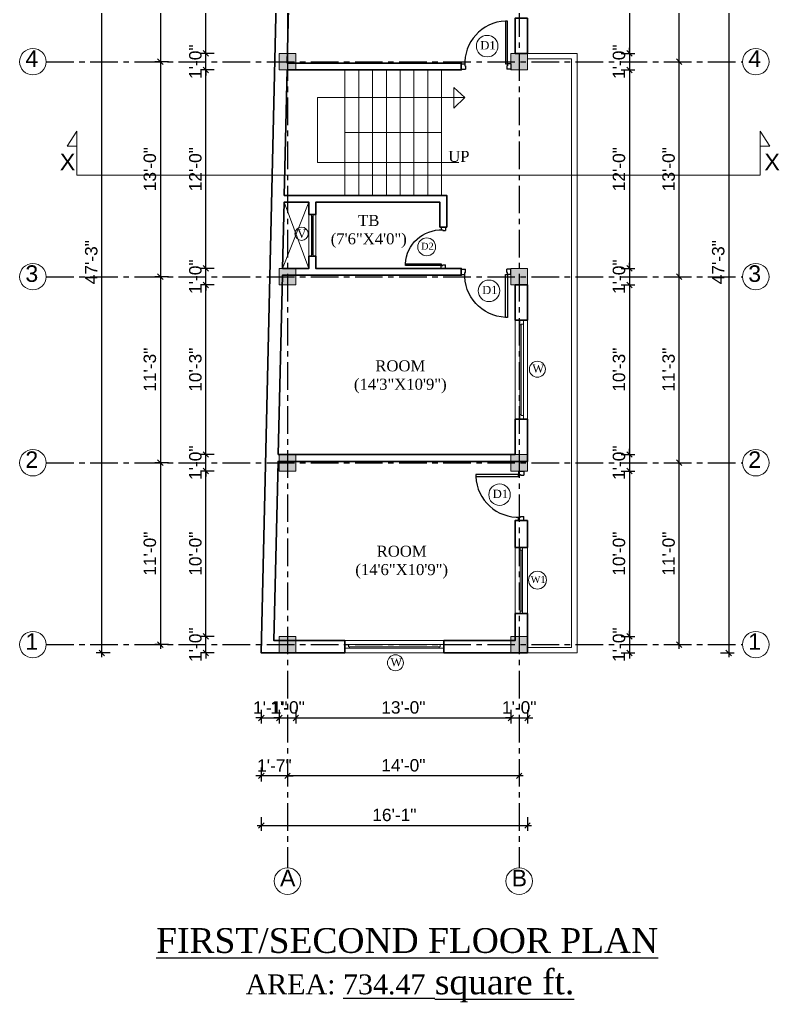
# Model space of a CAD drawing. Header units: inches. Extents: x 334224 to 340955, y 74691 to 79424.
# Drawn here: x 335696 to 336247, y 76883 to 77596 of the extents above; entities that cross this region are included whole.
import ezdxf

# ---------------------------------------------------------------- set-up
doc = ezdxf.new("R2010")
doc.units = ezdxf.units.IN
doc.header["$MEASUREMENT"] = 0
doc.linetypes.add('CENTERX2', pattern=[4, 2.5, -0.5, 0.5, -0.5])
doc.layers.get('Defpoints').update_dxf_attribs({"lineweight": 0})
for name, color, linetype in [('CENTERLINE', 252, 'CENTERX2'), ('dimension', 241, 'Continuous'), ('hatch', 45, 'Continuous'), ('text', 113, 'Continuous')]:
    doc.layers.add(name, color=color, linetype=linetype)
for name, color, linetype, lineweight in [('Column', 50, 'Continuous', 0), ('ELVTN 2', 171, 'Continuous', 20), ('hat', 8, 'Continuous', 0), ('hatch 1', 157, 'Continuous', 5), ('hatch color 2', 33, 'Continuous', 9), ('staircase', 244, 'Continuous', 18), ('Wall', 20, 'Continuous', 35)]:
    doc.layers.add(name, color=color, linetype=linetype, lineweight=lineweight)
doc.styles.add('NAVARAJ', font='times.ttf', dxfattribs={"height": 8})
doc.styles.get("Standard").update_dxf_attribs({"font": 'arial.ttf', "height": 9})
doc.dimstyles.new('NKs1-8', dxfattribs={"dimtxt": 6, "dimasz": 4, "dimexe": 4, "dimexo": 3, "dimgap": 3, "dimtad": 1, "dimdec": 0, "dimzin": 3, "dimlunit": 4, "dimtxsty": 'Standard', "dimblk": 'OBLIQUE', "dimcen": 0, "dimdle": 3, "dimclrd": 256, "dimclre": 256, "dimclrt": 256, "dimadec": 0, "dimazin": 0, "dimtfac": 1, "dimtdec": 0, "dimtix": 1, "dimtmove": 2, "dimatfit": 2, "dimfxl": 0, "dimlwd": -1, "dimlwe": -1, "dimarcsym": 0})

# ---------------------------------------------------------------- blocks, each defined once
blk = doc.blocks.new('1')
at = {"layer": 'hatch'}
h = blk.add_hatch(color=256, dxfattribs=at)
h.dxf.hatch_style = 1
h.paths.add_polyline_path([(333006.5, 59980), (332994.5, 59980), (332994.5, 59968), (333006.5, 59968)])
at = {"layer": 'Column'}
blk.add_lwpolyline([(332994.5, 59968), (333006.5, 59968), (333006.5, 59980), (332994.5, 59980), (332994.5, 59968)], dxfattribs=at)
blk = doc.blocks.new('D3RE')
at = {"color": 1}
for p, q in [((6.5, 36), (2.5, 36)), ((6.5, 0), (2.5, 0))]:
    blk.add_line(p, q, dxfattribs=at)
at = {"color": 3}
for p, q in [((2.5, 36), (2.5, 33)), ((6.5, 36), (6.5, 33.5)), ((5, 33), (2.5, 33)), ((5, 33.5), (5, 33)), ((6.5, 33.5), (5, 33.5)), ((5, 3), (2.5, 3)), ((2.5, 0), (2.5, 3)), ((5, 2.5), (5, 3)), ((6.5, 2.5), (5, 2.5)), ((6.5, 0), (6.5, 2.5))]:
    blk.add_line(p, q, dxfattribs=at)
blk.add_lwpolyline([(6.5, 2.5), (37.5, 2.5), (37.5, 4), (6.5, 4)], close=True, dxfattribs=at)
blk.add_arc((6.5, 2.5), 31.04, 2.77022, 92.77022, dxfattribs=at)
blk = doc.blocks.new('JJ')
at = {"color": 1}
for p, q in [((241019.97, 67521.37), (241021.25, 67521.37)), ((241019.97, 67485.37), (241021.25, 67485.37))]:
    blk.add_line(p, q, dxfattribs=at)
at = {"color": 3}
for p, q in [((241019.97, 67521.37), (241019.97, 67519.65)), ((241019.97, 67519.65), (241019.97, 67487.08)), ((241020.4, 67519.65), (241019.97, 67519.65)), ((241020.4, 67486.8), (241020.4, 67519.94)), ((241020.4, 67519.94), (241020.4, 67519.65)), ((241021.25, 67519.94), (241020.4, 67519.94)), ((241021.25, 67521.37), (241021.25, 67519.94)), ((241021.25, 67519.94), (241021.25, 67486.8)), ((241020.4, 67487.08), (241019.97, 67487.08)), ((241019.97, 67485.37), (241019.97, 67487.08)), ((241020.4, 67486.8), (241020.4, 67487.08)), ((241021.25, 67486.8), (241020.4, 67486.8)), ((241021.25, 67485.37), (241021.25, 67486.8))]:
    blk.add_line(p, q, dxfattribs=at)
blk = doc.blocks.new('_OBLIQUE')
at = {"color": 0, "linetype": 'ByBlock'}
blk.add_line((-0.5, -0.5), (0.5, 0.5), dxfattribs=at)
blk = doc.blocks.new('*D76')
at = {"layer": 'Defpoints', "color": 0, "transparency": 16777216}
for p in [(332380.22, 61070.77), (332393.28, 61070.77), (332393.28, 61023.58)]:
    blk.add_point(p, dxfattribs=at)
at = {"layer": 'dimension', "transparency": 16777216}
for p, q in [((332380.22, 61023.58), (332376.22, 61023.58)), ((332380.22, 61029.58), (332380.22, 61019.58)), ((332380.22, 61023.58), (332393.28, 61023.58)), ((332393.28, 61029.58), (332393.28, 61019.58)), ((332393.28, 61023.58), (332397.28, 61023.58))]:
    blk.add_line(p, q, dxfattribs=at)
at = {"layer": 'dimension', "transparency": 16777216, "xscale": 4, "yscale": 4, "zscale": 4}
blk.add_blockref('_OBLIQUE', (332380.22, 61023.58), dxfattribs=at)
at = {"layer": 'dimension', "transparency": 16777216, "xscale": 4, "yscale": 4, "zscale": 4, "rotation": 180}
blk.add_blockref('_OBLIQUE', (332393.28, 61023.58), dxfattribs=at)
at = {"layer": 'dimension', "transparency": 16777216, "insert": (332386.75, 61031.09), "char_height": 9, "attachment_point": 5}
blk.add_mtext('1\'-1"', dxfattribs=at)
blk = doc.blocks.new('*D77')
at = {"layer": 'Defpoints', "color": 0, "transparency": 16777216}
for p in [(332393.28, 61070.77), (332405.28, 61070.77), (332405.28, 61023.58)]:
    blk.add_point(p, dxfattribs=at)
at = {"layer": 'dimension', "transparency": 16777216}
for p, q in [((332393.28, 61023.58), (332389.28, 61023.58)), ((332393.28, 61029.58), (332393.28, 61019.58)), ((332393.28, 61023.58), (332405.28, 61023.58)), ((332405.28, 61029.58), (332405.28, 61019.58)), ((332405.28, 61023.58), (332409.28, 61023.58))]:
    blk.add_line(p, q, dxfattribs=at)
at = {"layer": 'dimension', "transparency": 16777216, "xscale": 4, "yscale": 4, "zscale": 4}
blk.add_blockref('_OBLIQUE', (332393.28, 61023.58), dxfattribs=at)
at = {"layer": 'dimension', "transparency": 16777216, "xscale": 4, "yscale": 4, "zscale": 4, "rotation": 180}
blk.add_blockref('_OBLIQUE', (332405.28, 61023.58), dxfattribs=at)
at = {"layer": 'dimension', "transparency": 16777216, "insert": (332399.28, 61031.17), "char_height": 9, "attachment_point": 5}
blk.add_mtext('1\'-0"', dxfattribs=at)
blk = doc.blocks.new('*D78')
at = {"layer": 'Defpoints', "color": 0, "transparency": 16777216}
for p in [(332405.28, 61070.77), (332561.28, 61070.77), (332561.28, 61023.58)]:
    blk.add_point(p, dxfattribs=at)
at = {"layer": 'dimension', "transparency": 16777216}
for p, q in [((332402.28, 61023.58), (332564.28, 61023.58)), ((332405.28, 61029.58), (332405.28, 61019.58)), ((332561.28, 61029.58), (332561.28, 61019.58))]:
    blk.add_line(p, q, dxfattribs=at)
at = {"layer": 'dimension', "transparency": 16777216, "xscale": 4, "yscale": 4, "zscale": 4, "rotation": 180}
blk.add_blockref('_OBLIQUE', (332405.28, 61023.58), dxfattribs=at)
at = {"layer": 'dimension', "transparency": 16777216, "xscale": 4, "yscale": 4, "zscale": 4}
blk.add_blockref('_OBLIQUE', (332561.28, 61023.58), dxfattribs=at)
at = {"layer": 'dimension', "transparency": 16777216, "insert": (332483.28, 61031.17), "char_height": 9, "attachment_point": 5}
blk.add_mtext('13\'-0"', dxfattribs=at)
blk = doc.blocks.new('*D79')
at = {"layer": 'Defpoints', "color": 0, "transparency": 16777216}
for p in [(332561.28, 61070.77), (332573.28, 61070.77), (332573.28, 61023.58)]:
    blk.add_point(p, dxfattribs=at)
at = {"layer": 'dimension', "transparency": 16777216}
for p, q in [((332561.28, 61023.58), (332557.28, 61023.58)), ((332561.28, 61029.58), (332561.28, 61019.58)), ((332561.28, 61023.58), (332573.28, 61023.58)), ((332573.28, 61029.58), (332573.28, 61019.58)), ((332573.28, 61023.58), (332577.28, 61023.58))]:
    blk.add_line(p, q, dxfattribs=at)
at = {"layer": 'dimension', "transparency": 16777216, "xscale": 4, "yscale": 4, "zscale": 4}
blk.add_blockref('_OBLIQUE', (332561.28, 61023.58), dxfattribs=at)
at = {"layer": 'dimension', "transparency": 16777216, "xscale": 4, "yscale": 4, "zscale": 4, "rotation": 180}
blk.add_blockref('_OBLIQUE', (332573.28, 61023.58), dxfattribs=at)
at = {"layer": 'dimension', "transparency": 16777216, "insert": (332567.28, 61031.17), "char_height": 9, "attachment_point": 5}
blk.add_mtext('1\'-0"', dxfattribs=at)
blk = doc.blocks.new('*D80')
at = {"layer": 'Defpoints', "color": 0, "transparency": 16777216}
for p in [(332399.28, 61082.77), (332567.28, 61082.77), (332399.28, 60981.58)]:
    blk.add_point(p, dxfattribs=at)
at = {"layer": 'dimension', "transparency": 16777216}
for p, q in [((332399.28, 60987.58), (332399.28, 60977.58)), ((332567.28, 60987.58), (332567.28, 60977.58)), ((332570.28, 60981.58), (332396.28, 60981.58))]:
    blk.add_line(p, q, dxfattribs=at)
at = {"layer": 'dimension', "transparency": 16777216, "xscale": 4, "yscale": 4, "zscale": 4, "rotation": 180}
blk.add_blockref('_OBLIQUE', (332399.28, 60981.58), dxfattribs=at)
at = {"layer": 'dimension', "transparency": 16777216, "xscale": 4, "yscale": 4, "zscale": 4}
blk.add_blockref('_OBLIQUE', (332567.28, 60981.58), dxfattribs=at)
at = {"layer": 'dimension', "transparency": 16777216, "insert": (332483.28, 60989.17), "char_height": 9, "attachment_point": 5}
blk.add_mtext('14\'-0"', dxfattribs=at)
blk = doc.blocks.new('*D81')
at = {"layer": 'Defpoints', "color": 0, "transparency": 16777216}
for p in [(332399.28, 61082.77), (332380.22, 61070.77), (332380.22, 60981.58)]:
    blk.add_point(p, dxfattribs=at)
at = {"layer": 'dimension', "transparency": 16777216}
for p, q in [((332380.22, 60987.58), (332380.22, 60977.58)), ((332399.28, 60987.58), (332399.28, 60977.58)), ((332380.22, 60981.58), (332376.22, 60981.58)), ((332399.28, 60981.58), (332380.22, 60981.58)), ((332399.28, 60981.58), (332403.28, 60981.58))]:
    blk.add_line(p, q, dxfattribs=at)
at = {"layer": 'dimension', "transparency": 16777216, "xscale": 4, "yscale": 4, "zscale": 4}
blk.add_blockref('_OBLIQUE', (332380.22, 60981.58), dxfattribs=at)
at = {"layer": 'dimension', "transparency": 16777216, "xscale": 4, "yscale": 4, "zscale": 4, "rotation": 180}
blk.add_blockref('_OBLIQUE', (332399.28, 60981.58), dxfattribs=at)
at = {"layer": 'dimension', "transparency": 16777216, "insert": (332389.75, 60989.09), "char_height": 9, "attachment_point": 5}
blk.add_mtext('1\'-7"', dxfattribs=at)
blk = doc.blocks.new('*D82')
at = {"layer": 'Defpoints', "color": 0, "transparency": 16777216}
for p in [(332380.22, 61070.77), (332573.28, 61070.77), (332573.28, 60945.58)]:
    blk.add_point(p, dxfattribs=at)
at = {"layer": 'dimension', "transparency": 16777216}
for p, q in [((332377.22, 60945.58), (332576.28, 60945.58)), ((332380.22, 60951.58), (332380.22, 60941.58)), ((332573.28, 60951.58), (332573.28, 60941.58))]:
    blk.add_line(p, q, dxfattribs=at)
at = {"layer": 'dimension', "transparency": 16777216, "xscale": 4, "yscale": 4, "zscale": 4, "rotation": 180}
blk.add_blockref('_OBLIQUE', (332380.22, 60945.58), dxfattribs=at)
at = {"layer": 'dimension', "transparency": 16777216, "xscale": 4, "yscale": 4, "zscale": 4}
blk.add_blockref('_OBLIQUE', (332573.28, 60945.58), dxfattribs=at)
at = {"layer": 'dimension', "transparency": 16777216, "insert": (332476.75, 60953.17), "char_height": 9, "attachment_point": 5}
blk.add_mtext('16\'-1"', dxfattribs=at)
blk = doc.blocks.new('*D83')
at = {"layer": 'Defpoints', "color": 0, "transparency": 16777216}
for p in [(332340.06, 61082.77), (332393.28, 61082.77), (332393.28, 61070.77)]:
    blk.add_point(p, dxfattribs=at)
at = {"layer": 'dimension', "transparency": 16777216}
for p, q in [((332346.06, 61082.77), (332336.06, 61082.77)), ((332340.06, 61082.77), (332340.06, 61086.77)), ((332340.06, 61070.77), (332340.06, 61082.77)), ((332346.06, 61070.77), (332336.06, 61070.77)), ((332340.06, 61070.77), (332340.06, 61066.77))]:
    blk.add_line(p, q, dxfattribs=at)
at = {"layer": 'dimension', "transparency": 16777216, "xscale": 4, "yscale": 4, "zscale": 4}
for p, rotation in [((332340.06, 61082.77), 270), ((332340.06, 61070.77), 90)]:
    blk.add_blockref('_OBLIQUE', p, dxfattribs=dict(at, rotation=rotation))
at = {"layer": 'dimension', "transparency": 16777216, "insert": (332332.46, 61076.77), "char_height": 9, "attachment_point": 5, "rotation": 90}
blk.add_mtext('1\'-0"', dxfattribs=at)
blk = doc.blocks.new('*D84')
at = {"layer": 'Defpoints', "color": 0, "transparency": 16777216}
for p in [(332340.06, 61202.77), (332405.28, 61202.77), (332393.28, 61082.77)]:
    blk.add_point(p, dxfattribs=at)
at = {"layer": 'dimension', "transparency": 16777216}
for p, q in [((332346.06, 61202.77), (332336.06, 61202.77)), ((332340.06, 61079.77), (332340.06, 61205.77)), ((332346.06, 61082.77), (332336.06, 61082.77))]:
    blk.add_line(p, q, dxfattribs=at)
at = {"layer": 'dimension', "transparency": 16777216, "xscale": 4, "yscale": 4, "zscale": 4}
for p, rotation in [((332340.06, 61202.77), 90), ((332340.06, 61082.77), 270)]:
    blk.add_blockref('_OBLIQUE', p, dxfattribs=dict(at, rotation=rotation))
at = {"layer": 'dimension', "transparency": 16777216, "insert": (332332.46, 61142.77), "char_height": 9, "attachment_point": 5, "rotation": 90}
blk.add_mtext('10\'-0"', dxfattribs=at)
blk = doc.blocks.new('*D85')
at = {"layer": 'Defpoints', "color": 0, "transparency": 16777216}
for p in [(332340.06, 61214.77), (332405.28, 61214.77), (332405.28, 61202.77)]:
    blk.add_point(p, dxfattribs=at)
at = {"layer": 'dimension', "transparency": 16777216}
for p, q in [((332340.06, 61214.77), (332340.06, 61218.77)), ((332346.06, 61214.77), (332336.06, 61214.77)), ((332340.06, 61202.77), (332340.06, 61214.77)), ((332346.06, 61202.77), (332336.06, 61202.77)), ((332340.06, 61202.77), (332340.06, 61198.77))]:
    blk.add_line(p, q, dxfattribs=at)
at = {"layer": 'dimension', "transparency": 16777216, "xscale": 4, "yscale": 4, "zscale": 4}
for p, rotation in [((332340.06, 61214.77), 270), ((332340.06, 61202.77), 90)]:
    blk.add_blockref('_OBLIQUE', p, dxfattribs=dict(at, rotation=rotation))
at = {"layer": 'dimension', "transparency": 16777216, "insert": (332332.46, 61208.77), "char_height": 9, "attachment_point": 5, "rotation": 90}
blk.add_mtext('1\'-0"', dxfattribs=at)
blk = doc.blocks.new('*D86')
at = {"layer": 'Defpoints', "color": 0, "transparency": 16777216}
for p in [(332340.06, 61337.77), (332405.28, 61337.77), (332405.28, 61214.77)]:
    blk.add_point(p, dxfattribs=at)
at = {"layer": 'dimension', "transparency": 16777216}
for p, q in [((332346.06, 61337.77), (332336.06, 61337.77)), ((332340.06, 61211.77), (332340.06, 61340.77)), ((332346.06, 61214.77), (332336.06, 61214.77))]:
    blk.add_line(p, q, dxfattribs=at)
at = {"layer": 'dimension', "transparency": 16777216, "xscale": 4, "yscale": 4, "zscale": 4}
for p, rotation in [((332340.06, 61337.77), 90), ((332340.06, 61214.77), 270)]:
    blk.add_blockref('_OBLIQUE', p, dxfattribs=dict(at, rotation=rotation))
at = {"layer": 'dimension', "transparency": 16777216, "insert": (332332.46, 61276.27), "char_height": 9, "attachment_point": 5, "rotation": 90}
blk.add_mtext('10\'-3"', dxfattribs=at)
blk = doc.blocks.new('*D87')
at = {"layer": 'Defpoints', "color": 0, "transparency": 16777216}
for p in [(332340.06, 61349.77), (332393.28, 61349.77), (332405.28, 61337.77)]:
    blk.add_point(p, dxfattribs=at)
at = {"layer": 'dimension', "transparency": 16777216}
for p, q in [((332340.06, 61349.77), (332340.06, 61353.77)), ((332346.06, 61349.77), (332336.06, 61349.77)), ((332340.06, 61337.77), (332340.06, 61349.77)), ((332346.06, 61337.77), (332336.06, 61337.77)), ((332340.06, 61337.77), (332340.06, 61333.77))]:
    blk.add_line(p, q, dxfattribs=at)
at = {"layer": 'dimension', "transparency": 16777216, "xscale": 4, "yscale": 4, "zscale": 4}
for p, rotation in [((332340.06, 61349.77), 270), ((332340.06, 61337.77), 90)]:
    blk.add_blockref('_OBLIQUE', p, dxfattribs=dict(at, rotation=rotation))
at = {"layer": 'dimension', "transparency": 16777216, "insert": (332332.46, 61343.77), "char_height": 9, "attachment_point": 5, "rotation": 90}
blk.add_mtext('1\'-0"', dxfattribs=at)
blk = doc.blocks.new('*D88')
at = {"layer": 'Defpoints', "color": 0, "transparency": 16777216}
for p in [(332340.06, 61493.77), (332405.28, 61493.77), (332393.28, 61349.77)]:
    blk.add_point(p, dxfattribs=at)
at = {"layer": 'dimension', "transparency": 16777216}
for p, q in [((332346.06, 61493.77), (332336.06, 61493.77)), ((332340.06, 61346.77), (332340.06, 61496.77)), ((332346.06, 61349.77), (332336.06, 61349.77))]:
    blk.add_line(p, q, dxfattribs=at)
at = {"layer": 'dimension', "transparency": 16777216, "xscale": 4, "yscale": 4, "zscale": 4}
for p, rotation in [((332340.06, 61493.77), 90), ((332340.06, 61349.77), 270)]:
    blk.add_blockref('_OBLIQUE', p, dxfattribs=dict(at, rotation=rotation))
at = {"layer": 'dimension', "transparency": 16777216, "insert": (332332.46, 61421.77), "char_height": 9, "attachment_point": 5, "rotation": 90}
blk.add_mtext('12\'-0"', dxfattribs=at)
blk = doc.blocks.new('*D89')
at = {"layer": 'Defpoints', "color": 0, "transparency": 16777216}
for p in [(332340.06, 61505.77), (332393.28, 61505.77), (332405.28, 61493.77)]:
    blk.add_point(p, dxfattribs=at)
at = {"layer": 'dimension', "transparency": 16777216}
for p, q in [((332340.06, 61505.77), (332340.06, 61509.77)), ((332346.06, 61505.77), (332336.06, 61505.77)), ((332340.06, 61493.77), (332340.06, 61505.77)), ((332346.06, 61493.77), (332336.06, 61493.77)), ((332340.06, 61493.77), (332340.06, 61489.77))]:
    blk.add_line(p, q, dxfattribs=at)
at = {"layer": 'dimension', "transparency": 16777216, "xscale": 4, "yscale": 4, "zscale": 4}
for p, rotation in [((332340.06, 61505.77), 270), ((332340.06, 61493.77), 90)]:
    blk.add_blockref('_OBLIQUE', p, dxfattribs=dict(at, rotation=rotation))
at = {"layer": 'dimension', "transparency": 16777216, "insert": (332332.46, 61499.77), "char_height": 9, "attachment_point": 5, "rotation": 90}
blk.add_mtext('1\'-0"', dxfattribs=at)
blk = doc.blocks.new('*D90')
at = {"layer": 'Defpoints', "color": 0, "transparency": 16777216}
for p in [(332340.06, 61625.77), (332405.28, 61625.77), (332393.28, 61505.77)]:
    blk.add_point(p, dxfattribs=at)
at = {"layer": 'dimension', "transparency": 16777216}
for p, q in [((332346.06, 61625.77), (332336.06, 61625.77)), ((332340.06, 61502.77), (332340.06, 61628.77)), ((332346.06, 61505.77), (332336.06, 61505.77))]:
    blk.add_line(p, q, dxfattribs=at)
at = {"layer": 'dimension', "transparency": 16777216, "xscale": 4, "yscale": 4, "zscale": 4}
for p, rotation in [((332340.06, 61625.77), 90), ((332340.06, 61505.77), 270)]:
    blk.add_blockref('_OBLIQUE', p, dxfattribs=dict(at, rotation=rotation))
at = {"layer": 'dimension', "transparency": 16777216, "insert": (332332.46, 61565.77), "char_height": 9, "attachment_point": 5, "rotation": 90}
blk.add_mtext('10\'-0"', dxfattribs=at)
blk = doc.blocks.new('*D92')
at = {"layer": 'Defpoints', "color": 0, "transparency": 16777216}
for p in [(332405.28, 61631.77), (332307.06, 61499.77), (332405.28, 61499.77)]:
    blk.add_point(p, dxfattribs=at)
at = {"layer": 'dimension', "transparency": 16777216}
for p, q in [((332313.06, 61631.77), (332303.06, 61631.77)), ((332307.06, 61634.77), (332307.06, 61496.77)), ((332313.06, 61499.77), (332303.06, 61499.77))]:
    blk.add_line(p, q, dxfattribs=at)
at = {"layer": 'dimension', "transparency": 16777216, "xscale": 4, "yscale": 4, "zscale": 4}
for p, rotation in [((332307.06, 61631.77), 90), ((332307.06, 61499.77), 270)]:
    blk.add_blockref('_OBLIQUE', p, dxfattribs=dict(at, rotation=rotation))
at = {"layer": 'dimension', "transparency": 16777216, "insert": (332299.46, 61565.77), "char_height": 9, "attachment_point": 5, "rotation": 90}
blk.add_mtext('11\'-0"', dxfattribs=at)
blk = doc.blocks.new('*D93')
at = {"layer": 'Defpoints', "color": 0, "transparency": 16777216}
for p in [(332405.28, 61499.77), (332307.06, 61343.77), (332405.28, 61343.77)]:
    blk.add_point(p, dxfattribs=at)
at = {"layer": 'dimension', "transparency": 16777216}
for p, q in [((332307.06, 61502.77), (332307.06, 61340.77)), ((332313.06, 61499.77), (332303.06, 61499.77)), ((332313.06, 61343.77), (332303.06, 61343.77))]:
    blk.add_line(p, q, dxfattribs=at)
at = {"layer": 'dimension', "transparency": 16777216, "xscale": 4, "yscale": 4, "zscale": 4}
for p, rotation in [((332307.06, 61499.77), 90), ((332307.06, 61343.77), 270)]:
    blk.add_blockref('_OBLIQUE', p, dxfattribs=dict(at, rotation=rotation))
at = {"layer": 'dimension', "transparency": 16777216, "insert": (332299.46, 61421.77), "char_height": 9, "attachment_point": 5, "rotation": 90}
blk.add_mtext('13\'-0"', dxfattribs=at)
blk = doc.blocks.new('*D94')
at = {"layer": 'Defpoints', "color": 0, "transparency": 16777216}
for p in [(332405.28, 61343.77), (332307.06, 61208.77), (332405.28, 61208.77)]:
    blk.add_point(p, dxfattribs=at)
at = {"layer": 'dimension', "transparency": 16777216}
for p, q in [((332307.06, 61346.77), (332307.06, 61205.77)), ((332313.06, 61343.77), (332303.06, 61343.77)), ((332313.06, 61208.77), (332303.06, 61208.77))]:
    blk.add_line(p, q, dxfattribs=at)
at = {"layer": 'dimension', "transparency": 16777216, "xscale": 4, "yscale": 4, "zscale": 4}
for p, rotation in [((332307.06, 61343.77), 90), ((332307.06, 61208.77), 270)]:
    blk.add_blockref('_OBLIQUE', p, dxfattribs=dict(at, rotation=rotation))
at = {"layer": 'dimension', "transparency": 16777216, "insert": (332299.46, 61276.27), "char_height": 9, "attachment_point": 5, "rotation": 90}
blk.add_mtext('11\'-3"', dxfattribs=at)
blk = doc.blocks.new('*D95')
at = {"layer": 'Defpoints', "color": 0, "transparency": 16777216}
for p in [(332405.28, 61208.77), (332307.06, 61076.77), (332405.28, 61076.77)]:
    blk.add_point(p, dxfattribs=at)
at = {"layer": 'dimension', "transparency": 16777216}
for p, q in [((332313.06, 61208.77), (332303.06, 61208.77)), ((332307.06, 61211.77), (332307.06, 61073.77)), ((332313.06, 61076.77), (332303.06, 61076.77))]:
    blk.add_line(p, q, dxfattribs=at)
at = {"layer": 'dimension', "transparency": 16777216, "xscale": 4, "yscale": 4, "zscale": 4}
for p, rotation in [((332307.06, 61208.77), 90), ((332307.06, 61076.77), 270)]:
    blk.add_blockref('_OBLIQUE', p, dxfattribs=dict(at, rotation=rotation))
at = {"layer": 'dimension', "transparency": 16777216, "insert": (332299.46, 61142.77), "char_height": 9, "attachment_point": 5, "rotation": 90}
blk.add_mtext('11\'-0"', dxfattribs=at)
blk = doc.blocks.new('*D96')
at = {"layer": 'Defpoints', "color": 0, "transparency": 16777216}
for p in [(332264.56, 61637.77), (332393.28, 61637.77), (332380.22, 61070.77)]:
    blk.add_point(p, dxfattribs=at)
at = {"layer": 'dimension', "transparency": 16777216}
for p, q in [((332270.56, 61637.77), (332260.56, 61637.77)), ((332264.56, 61067.77), (332264.56, 61640.77)), ((332270.56, 61070.77), (332260.56, 61070.77))]:
    blk.add_line(p, q, dxfattribs=at)
at = {"layer": 'dimension', "transparency": 16777216, "xscale": 4, "yscale": 4, "zscale": 4}
for p, rotation in [((332264.56, 61637.77), 90), ((332264.56, 61070.77), 270)]:
    blk.add_blockref('_OBLIQUE', p, dxfattribs=dict(at, rotation=rotation))
at = {"layer": 'dimension', "transparency": 16777216, "insert": (332256.96, 61354.27), "char_height": 9, "attachment_point": 5, "rotation": 90}
blk.add_mtext('47\'-3"', dxfattribs=at)
blk = doc.blocks.new('*D103')
at = {"layer": 'Defpoints', "color": 0, "transparency": 16777216}
for p in [(332561.28, 61625.77), (332561.28, 61505.77), (332647.28, 61505.77)]:
    blk.add_point(p, dxfattribs=at)
at = {"layer": 'dimension', "transparency": 16777216}
for p, q in [((332641.28, 61625.77), (332651.28, 61625.77)), ((332647.28, 61628.77), (332647.28, 61502.77)), ((332641.28, 61505.77), (332651.28, 61505.77))]:
    blk.add_line(p, q, dxfattribs=at)
at = {"layer": 'dimension', "transparency": 16777216, "xscale": 4, "yscale": 4, "zscale": 4}
for p, rotation in [((332647.28, 61625.77), 90), ((332647.28, 61505.77), 270)]:
    blk.add_blockref('_OBLIQUE', p, dxfattribs=dict(at, rotation=rotation))
at = {"layer": 'dimension', "transparency": 16777216, "insert": (332639.68, 61565.77), "char_height": 9, "attachment_point": 5, "rotation": 90}
blk.add_mtext('10\'-0"', dxfattribs=at)
blk = doc.blocks.new('*D104')
at = {"layer": 'Defpoints', "color": 0, "transparency": 16777216}
for p in [(332561.28, 61505.77), (332573.28, 61493.77), (332647.28, 61493.77)]:
    blk.add_point(p, dxfattribs=at)
at = {"layer": 'dimension', "transparency": 16777216}
for p, q in [((332647.28, 61505.77), (332647.28, 61509.77)), ((332641.28, 61505.77), (332651.28, 61505.77)), ((332647.28, 61505.77), (332647.28, 61493.77)), ((332641.28, 61493.77), (332651.28, 61493.77)), ((332647.28, 61493.77), (332647.28, 61489.77))]:
    blk.add_line(p, q, dxfattribs=at)
at = {"layer": 'dimension', "transparency": 16777216, "xscale": 4, "yscale": 4, "zscale": 4}
for p, rotation in [((332647.28, 61505.77), 270), ((332647.28, 61493.77), 90)]:
    blk.add_blockref('_OBLIQUE', p, dxfattribs=dict(at, rotation=rotation))
at = {"layer": 'dimension', "transparency": 16777216, "insert": (332639.68, 61499.77), "char_height": 9, "attachment_point": 5, "rotation": 90}
blk.add_mtext('1\'-0"', dxfattribs=at)
blk = doc.blocks.new('*D105')
at = {"layer": 'Defpoints', "color": 0, "transparency": 16777216}
for p in [(332573.28, 61493.77), (332573.28, 61349.77), (332647.28, 61349.77)]:
    blk.add_point(p, dxfattribs=at)
at = {"layer": 'dimension', "transparency": 16777216}
for p, q in [((332641.28, 61493.77), (332651.28, 61493.77)), ((332647.28, 61496.77), (332647.28, 61346.77)), ((332641.28, 61349.77), (332651.28, 61349.77))]:
    blk.add_line(p, q, dxfattribs=at)
at = {"layer": 'dimension', "transparency": 16777216, "xscale": 4, "yscale": 4, "zscale": 4}
for p, rotation in [((332647.28, 61493.77), 90), ((332647.28, 61349.77), 270)]:
    blk.add_blockref('_OBLIQUE', p, dxfattribs=dict(at, rotation=rotation))
at = {"layer": 'dimension', "transparency": 16777216, "insert": (332639.68, 61421.77), "char_height": 9, "attachment_point": 5, "rotation": 90}
blk.add_mtext('12\'-0"', dxfattribs=at)
blk = doc.blocks.new('*D106')
at = {"layer": 'Defpoints', "color": 0, "transparency": 16777216}
for p in [(332573.28, 61349.77), (332573.28, 61337.77), (332647.28, 61337.77)]:
    blk.add_point(p, dxfattribs=at)
at = {"layer": 'dimension', "transparency": 16777216}
for p, q in [((332647.28, 61349.77), (332647.28, 61353.77)), ((332641.28, 61349.77), (332651.28, 61349.77)), ((332647.28, 61349.77), (332647.28, 61337.77)), ((332641.28, 61337.77), (332651.28, 61337.77)), ((332647.28, 61337.77), (332647.28, 61333.77))]:
    blk.add_line(p, q, dxfattribs=at)
at = {"layer": 'dimension', "transparency": 16777216, "xscale": 4, "yscale": 4, "zscale": 4}
for p, rotation in [((332647.28, 61349.77), 270), ((332647.28, 61337.77), 90)]:
    blk.add_blockref('_OBLIQUE', p, dxfattribs=dict(at, rotation=rotation))
at = {"layer": 'dimension', "transparency": 16777216, "insert": (332639.68, 61343.77), "char_height": 9, "attachment_point": 5, "rotation": 90}
blk.add_mtext('1\'-0"', dxfattribs=at)
blk = doc.blocks.new('*D107')
at = {"layer": 'Defpoints', "color": 0, "transparency": 16777216}
for p in [(332573.28, 61337.77), (332561.28, 61214.77), (332647.28, 61214.77)]:
    blk.add_point(p, dxfattribs=at)
at = {"layer": 'dimension', "transparency": 16777216}
for p, q in [((332641.28, 61337.77), (332651.28, 61337.77)), ((332647.28, 61340.77), (332647.28, 61211.77)), ((332641.28, 61214.77), (332651.28, 61214.77))]:
    blk.add_line(p, q, dxfattribs=at)
at = {"layer": 'dimension', "transparency": 16777216, "xscale": 4, "yscale": 4, "zscale": 4}
for p, rotation in [((332647.28, 61337.77), 90), ((332647.28, 61214.77), 270)]:
    blk.add_blockref('_OBLIQUE', p, dxfattribs=dict(at, rotation=rotation))
at = {"layer": 'dimension', "transparency": 16777216, "insert": (332639.68, 61276.27), "char_height": 9, "attachment_point": 5, "rotation": 90}
blk.add_mtext('10\'-3"', dxfattribs=at)
blk = doc.blocks.new('*D108')
at = {"layer": 'Defpoints', "color": 0, "transparency": 16777216}
for p in [(332561.28, 61214.77), (332561.28, 61202.77), (332647.28, 61202.77)]:
    blk.add_point(p, dxfattribs=at)
at = {"layer": 'dimension', "transparency": 16777216}
for p, q in [((332647.28, 61214.77), (332647.28, 61218.77)), ((332641.28, 61214.77), (332651.28, 61214.77)), ((332647.28, 61214.77), (332647.28, 61202.77)), ((332641.28, 61202.77), (332651.28, 61202.77)), ((332647.28, 61202.77), (332647.28, 61198.77))]:
    blk.add_line(p, q, dxfattribs=at)
at = {"layer": 'dimension', "transparency": 16777216, "xscale": 4, "yscale": 4, "zscale": 4}
for p, rotation in [((332647.28, 61214.77), 270), ((332647.28, 61202.77), 90)]:
    blk.add_blockref('_OBLIQUE', p, dxfattribs=dict(at, rotation=rotation))
at = {"layer": 'dimension', "transparency": 16777216, "insert": (332639.68, 61208.77), "char_height": 9, "attachment_point": 5, "rotation": 90}
blk.add_mtext('1\'-0"', dxfattribs=at)
blk = doc.blocks.new('*D109')
at = {"layer": 'Defpoints', "color": 0, "transparency": 16777216}
for p in [(332561.28, 61202.77), (332561.28, 61082.77), (332647.28, 61082.77)]:
    blk.add_point(p, dxfattribs=at)
at = {"layer": 'dimension', "transparency": 16777216}
for p, q in [((332641.28, 61202.77), (332651.28, 61202.77)), ((332647.28, 61205.77), (332647.28, 61079.77)), ((332641.28, 61082.77), (332651.28, 61082.77))]:
    blk.add_line(p, q, dxfattribs=at)
at = {"layer": 'dimension', "transparency": 16777216, "xscale": 4, "yscale": 4, "zscale": 4}
for p, rotation in [((332647.28, 61202.77), 90), ((332647.28, 61082.77), 270)]:
    blk.add_blockref('_OBLIQUE', p, dxfattribs=dict(at, rotation=rotation))
at = {"layer": 'dimension', "transparency": 16777216, "insert": (332639.68, 61142.77), "char_height": 9, "attachment_point": 5, "rotation": 90}
blk.add_mtext('10\'-0"', dxfattribs=at)
blk = doc.blocks.new('*D110')
at = {"layer": 'Defpoints', "color": 0, "transparency": 16777216}
for p in [(332561.28, 61082.77), (332561.28, 61070.77), (332647.28, 61070.77)]:
    blk.add_point(p, dxfattribs=at)
at = {"layer": 'dimension', "transparency": 16777216}
for p, q in [((332641.28, 61082.77), (332651.28, 61082.77)), ((332647.28, 61082.77), (332647.28, 61086.77)), ((332647.28, 61082.77), (332647.28, 61070.77)), ((332641.28, 61070.77), (332651.28, 61070.77)), ((332647.28, 61070.77), (332647.28, 61066.77))]:
    blk.add_line(p, q, dxfattribs=at)
at = {"layer": 'dimension', "transparency": 16777216, "xscale": 4, "yscale": 4, "zscale": 4}
for p, rotation in [((332647.28, 61082.77), 270), ((332647.28, 61070.77), 90)]:
    blk.add_blockref('_OBLIQUE', p, dxfattribs=dict(at, rotation=rotation))
at = {"layer": 'dimension', "transparency": 16777216, "insert": (332639.68, 61076.77), "char_height": 9, "attachment_point": 5, "rotation": 90}
blk.add_mtext('1\'-0"', dxfattribs=at)
blk = doc.blocks.new('*D111')
at = {"layer": 'Defpoints', "color": 0, "transparency": 16777216}
for p in [(332561.28, 61208.77), (332683.28, 61208.77), (332561.28, 61076.77)]:
    blk.add_point(p, dxfattribs=at)
at = {"layer": 'dimension', "transparency": 16777216}
for p, q in [((332677.28, 61208.77), (332687.28, 61208.77)), ((332683.28, 61073.77), (332683.28, 61211.77)), ((332677.28, 61076.77), (332687.28, 61076.77))]:
    blk.add_line(p, q, dxfattribs=at)
at = {"layer": 'dimension', "transparency": 16777216, "xscale": 4, "yscale": 4, "zscale": 4}
for p, rotation in [((332683.28, 61208.77), 90), ((332683.28, 61076.77), 270)]:
    blk.add_blockref('_OBLIQUE', p, dxfattribs=dict(at, rotation=rotation))
at = {"layer": 'dimension', "transparency": 16777216, "insert": (332675.68, 61142.77), "char_height": 9, "attachment_point": 5, "rotation": 90}
blk.add_mtext('11\'-0"', dxfattribs=at)
blk = doc.blocks.new('*D112')
at = {"layer": 'Defpoints', "color": 0, "transparency": 16777216}
for p in [(332573.28, 61343.77), (332683.28, 61343.77), (332561.28, 61208.77)]:
    blk.add_point(p, dxfattribs=at)
at = {"layer": 'dimension', "transparency": 16777216}
for p, q in [((332683.28, 61205.77), (332683.28, 61346.77)), ((332677.28, 61343.77), (332687.28, 61343.77)), ((332677.28, 61208.77), (332687.28, 61208.77))]:
    blk.add_line(p, q, dxfattribs=at)
at = {"layer": 'dimension', "transparency": 16777216, "xscale": 4, "yscale": 4, "zscale": 4}
for p, rotation in [((332683.28, 61343.77), 90), ((332683.28, 61208.77), 270)]:
    blk.add_blockref('_OBLIQUE', p, dxfattribs=dict(at, rotation=rotation))
at = {"layer": 'dimension', "transparency": 16777216, "insert": (332675.68, 61276.27), "char_height": 9, "attachment_point": 5, "rotation": 90}
blk.add_mtext('11\'-3"', dxfattribs=at)
blk = doc.blocks.new('*D113')
at = {"layer": 'Defpoints', "color": 0, "transparency": 16777216}
for p in [(332573.28, 61499.77), (332683.28, 61499.77), (332573.28, 61343.77)]:
    blk.add_point(p, dxfattribs=at)
at = {"layer": 'dimension', "transparency": 16777216}
for p, q in [((332683.28, 61340.77), (332683.28, 61502.77)), ((332677.28, 61499.77), (332687.28, 61499.77)), ((332677.28, 61343.77), (332687.28, 61343.77))]:
    blk.add_line(p, q, dxfattribs=at)
at = {"layer": 'dimension', "transparency": 16777216, "xscale": 4, "yscale": 4, "zscale": 4}
for p, rotation in [((332683.28, 61499.77), 90), ((332683.28, 61343.77), 270)]:
    blk.add_blockref('_OBLIQUE', p, dxfattribs=dict(at, rotation=rotation))
at = {"layer": 'dimension', "transparency": 16777216, "insert": (332675.68, 61421.77), "char_height": 9, "attachment_point": 5, "rotation": 90}
blk.add_mtext('13\'-0"', dxfattribs=at)
blk = doc.blocks.new('*D114')
at = {"layer": 'Defpoints', "color": 0, "transparency": 16777216}
for p in [(332561.28, 61631.77), (332683.28, 61631.77), (332573.28, 61499.77)]:
    blk.add_point(p, dxfattribs=at)
at = {"layer": 'dimension', "transparency": 16777216}
for p, q in [((332677.28, 61631.77), (332687.28, 61631.77)), ((332683.28, 61496.77), (332683.28, 61634.77)), ((332677.28, 61499.77), (332687.28, 61499.77))]:
    blk.add_line(p, q, dxfattribs=at)
at = {"layer": 'dimension', "transparency": 16777216, "xscale": 4, "yscale": 4, "zscale": 4}
for p, rotation in [((332683.28, 61631.77), 90), ((332683.28, 61499.77), 270)]:
    blk.add_blockref('_OBLIQUE', p, dxfattribs=dict(at, rotation=rotation))
at = {"layer": 'dimension', "transparency": 16777216, "insert": (332675.68, 61565.77), "char_height": 9, "attachment_point": 5, "rotation": 90}
blk.add_mtext('11\'-0"', dxfattribs=at)
blk = doc.blocks.new('*D115')
at = {"layer": 'Defpoints', "color": 0, "transparency": 16777216}
for p in [(332573.28, 61637.77), (332573.28, 61070.77), (332719.28, 61070.77)]:
    blk.add_point(p, dxfattribs=at)
at = {"layer": 'dimension', "transparency": 16777216}
for p, q in [((332713.28, 61637.77), (332723.28, 61637.77)), ((332719.28, 61640.77), (332719.28, 61067.77)), ((332713.28, 61070.77), (332723.28, 61070.77))]:
    blk.add_line(p, q, dxfattribs=at)
at = {"layer": 'dimension', "transparency": 16777216, "xscale": 4, "yscale": 4, "zscale": 4}
for p, rotation in [((332719.28, 61637.77), 90), ((332719.28, 61070.77), 270)]:
    blk.add_blockref('_OBLIQUE', p, dxfattribs=dict(at, rotation=rotation))
at = {"layer": 'dimension', "transparency": 16777216, "insert": (332711.68, 61354.27), "char_height": 9, "attachment_point": 5, "rotation": 90}
blk.add_mtext('47\'-3"', dxfattribs=at)
blk = doc.blocks.new('FGWT')
at = {"layer": 'CENTERLINE', "ltscale": 8}
for p, q in [((332399.28, 61793.77), (332399.28, 60914.77)), ((332567.28, 61793.77), (332567.28, 60914.77)), ((332224.22, 61499.77), (332729.28, 61499.77)), ((332224.22, 61343.77), (332729.28, 61343.77)), ((332224.22, 61208.77), (332729.28, 61208.77)), ((332224.22, 61076.77), (332729.28, 61076.77))]:
    blk.add_line(p, q, dxfattribs=at)
at = {"layer": 'ELVTN 2'}
for p, q in [((332395.65, 61349.77), (332414.76, 61397.77)), ((332396.75, 61397.77), (332414.76, 61349.77)), ((332414.76, 61388.77), (332414.76, 61358.77)), ((332419.76, 61388.77), (332419.76, 61358.77)), ((332564.28, 61099.27), (332564.28, 61147.27)), ((332573.28, 61099.27), (332573.28, 61147.27))]:
    blk.add_line(p, q, dxfattribs=at)
for points in [[(332573.28, 61505.77), (332609.28, 61505.77), (332609.28, 61070.77), (332573.28, 61070.77)], [(332573.28, 61501.77), (332605.28, 61501.77), (332605.28, 61074.77), (332573.28, 61074.77)], [(332564.28, 61312.27), (332564.28, 61240.27)], [(332573.28, 61312.27), (332573.28, 61240.27)], [(332440.75, 61079.77), (332512.75, 61079.77)], [(332440.75, 61070.77), (332512.75, 61070.77)]]:
    blk.add_lwpolyline(points, dxfattribs=at)
at = {"layer": 'hatch 1'}
for centre, radius in [((332544.06, 61511.08), 7.8), ((332409.49, 61374.92), 4.8), ((332500.21, 61365.39), 6.5), ((332545.38, 61333.51), 7.8), ((332580.48, 61276.59), 5.8), ((332553.06, 61185.58), 7.8), ((332580.56, 61123.58), 6.5), ((332477.56, 61063.58), 5.8)]:
    blk.add_circle(centre, radius, dxfattribs=at)
at = {"layer": 'hatch color 2'}
blk.add_lwpolyline([(332742, 61438.45), (332749, 61438.45), (332742, 61449.45), (332742, 61417.45), (332246.5, 61417.45), (332246.5, 61449.45), (332239.5, 61438.45), (332246.5, 61438.45)], dxfattribs=at)
for centre in [(332214.61, 61499.77), (332738.89, 61499.77), (332214.61, 61343.77), (332738.89, 61343.77), (332214.61, 61208.77), (332738.89, 61208.77), (332214.61, 61076.77), (332738.89, 61076.77), (332399.28, 60905.16), (332567.28, 60905.16)]:
    blk.add_circle(centre, 9.61, dxfattribs=at)
at = {"layer": 'staircase', "linetype": 'ByBlock'}
for p, q in [((332440.96, 61402.77), (332440.96, 61493.77)), ((332450.96, 61402.77), (332450.96, 61493.77)), ((332460.96, 61402.77), (332460.96, 61493.77)), ((332470.96, 61402.77), (332470.96, 61493.77)), ((332480.96, 61402.77), (332480.96, 61493.77)), ((332490.96, 61402.77), (332490.96, 61493.77)), ((332500.96, 61402.77), (332500.96, 61493.77)), ((332510.96, 61402.77), (332510.96, 61493.77)), ((332440.96, 61448.27), (332510.96, 61448.27))]:
    blk.add_line(p, q, dxfattribs=at)
blk.add_lwpolyline([(332523.52, 61426.58), (332421.06, 61426.58), (332421.06, 61473.71), (332527.83, 61473.71), (332519.99, 61481.1), (332519.99, 61466.16), (332527.83, 61473.71)], dxfattribs=at)
at = {"layer": 'Wall', "linetype": 'ByBlock'}
for points in [[(332419.76, 61388.77), (332414.76, 61388.77), (332414.76, 61397.77), (332396.75, 61397.77), (332395.65, 61349.77), (332414.76, 61349.77), (332414.76, 61358.77), (332419.76, 61358.77), (332419.76, 61349.77), (332525.28, 61349.77), (332525.28, 61344.77), (332395.53, 61344.77), (332392.54, 61214.77), (332564.28, 61214.77), (332564.28, 61240.27), (332573.28, 61240.27), (332573.28, 61209.77), (332392.42, 61209.77), (332389.43, 61079.77), (332440.75, 61079.77), (332440.75, 61070.77), (332380.22, 61070.77), (332393.28, 61637.77)], [(332402.07, 61628.77), (332399.08, 61498.77), (332525.28, 61498.77), (332525.28, 61493.77), (332398.96, 61493.77), (332396.87, 61402.77), (332514.76, 61402.77), (332514.76, 61379.77), (332509.76, 61379.77), (332509.76, 61397.77), (332419.76, 61397.77), (332419.76, 61388.77)]]:
    blk.add_lwpolyline(points, dxfattribs=at)
for points in [[(332573.28, 61531.27), (332564.28, 61531.27), (332564.28, 61505.77), (332573.28, 61505.77)], [(332573.28, 61312.27), (332573.28, 61337.77), (332564.28, 61337.77), (332564.28, 61312.27)], [(332573.28, 61147.27), (332573.28, 61166.77), (332564.28, 61166.77), (332564.28, 61147.27)], [(332573.28, 61099.27), (332564.28, 61099.27), (332564.28, 61079.77), (332512.75, 61079.77), (332512.75, 61070.77), (332573.28, 61070.77)]]:
    blk.add_lwpolyline(points, close=True, dxfattribs=at)
at = {"layer": 'hat'}
for p, xscale, yscale, zscale in [((131566.75, 5120.96), 0.8333333333332985, 0.8333333333332985, 0.8333333333332985), ((-149472.13, -73730.47), 2.000000000000725, 2.000000000000725, 2.000000000000725)]:
    blk.add_blockref('JJ', p, dxfattribs=dict(at, xscale=xscale, yscale=yscale, zscale=zscale))
for p, xscale, yscale, zscale, rotation in [((653929.71, 151127.76), 1.333333333333278, 1.333333333333278, 1.333333333333278, 180), ((467483.48, -420965.64), 2.000000000000725, 2.000000000000725, 2.000000000000725, 90)]:
    blk.add_blockref('JJ', p, dxfattribs=dict(at, xscale=xscale, yscale=yscale, zscale=zscale, rotation=rotation))
at = {"layer": 'hatch'}
for p, rotation in [((332561.28, 61491.77), 90.00000000036094), ((332573.28, 61202.77), 180)]:
    blk.add_blockref('D3RE', p, dxfattribs=dict(at, rotation=rotation))
at = {"layer": 'hatch', "xscale": -0.8333333333333334, "yscale": 0.8333333333333334, "zscale": 0.8333333333333334}
blk.add_blockref('D3RE', (332516.01, 61349.77), dxfattribs=at)
at = {"layer": 'hatch', "xscale": -1, "rotation": 89.99999999963909}
blk.add_blockref('D3RE', (332561.28, 61351.77), dxfattribs=at)
at = {"layer": 'Wall', "linetype": 'ByBlock', "rotation": 90}
for p in [(392373.28, -271500.73), (392541.28, -271500.73), (392373.28, -271656.73), (392541.28, -271656.73), (392373.28, -271791.73), (392541.28, -271791.73), (392373.28, -271923.73), (392541.28, -271923.73)]:
    blk.add_blockref('1', p, dxfattribs=at)
at = {"layer": 'text'}
for s, insert, char_height, width, attachment_point in [('4', (332209.15, 61508.01), 12, 9.8989, 1), ('{\\fTimes New Roman|b0|i0|c0|p18;D1}', (332544.66, 61514.68), 6, 268.4836, 2), ('4', (332733.42, 61508.01), 12, 9.8989, 1), ('X', (332234.15, 61433.01), 12, 9.8989, 1), ('{\\fTimes New Roman|b0|i0|c0|p18;UP}', (332523.56, 61435.08), 8, 223.7364, 2), ('X', (332745.15, 61433.01), 12, 9.8989, 1), ('{\\fTimes New Roman|b0|i0|c0|p18;TB\\P(7\'6"X4\'0")}', (332458.19, 61388.59), 8, 223.7364, 2), ('{\\fTimes New Roman|b0|i0|c0|p18;V}', (332409.59, 61378.02), 6, 268.4836, 2), ('{\\fTimes New Roman|b0|i0|c0|p18;D2}', (332500.71, 61368.39), 5, 223.7364, 2), ('3', (332209.15, 61352.01), 12, 9.8989, 1), ('3', (332733.42, 61352.01), 12, 9.8989, 1), ('{\\fTimes New Roman|b0|i0|c0|p18;D1}', (332545.98, 61337.11), 6, 268.4836, 2), ('{\\fTimes New Roman|b0|i0|c0|p18;ROOM\\P(14\'3"X10\'9")}', (332481.06, 61283.08), 8, 223.7364, 2), ('{\\fTimes New Roman|b0|i0|c0|p18;W}', (332581.08, 61280.19), 6, 268.4836, 2), ('2', (332209.15, 61217.01), 12, 9.8989, 1), ('2', (332733.42, 61217.01), 12, 9.8989, 1), ('{\\fTimes New Roman|b0|i0|c0|p18;D1}', (332553.66, 61189.18), 6, 268.4836, 2), ('{\\fTimes New Roman|b0|i0|c0|p18;ROOM\\P(14\'6"X10\'9")}', (332482.06, 61148.58), 8, 223.7364, 2), ('{\\fTimes New Roman|b0|i0|c0|p18;W1}', (332581.06, 61126.58), 5, 223.7364, 2), ('1', (332209.15, 61085.01), 12, 9.8989, 1), ('1', (332733.42, 61085.01), 12, 9.8989, 1), ('{\\fTimes New Roman|b0|i0|c0|p18;W}', (332478.16, 61067.18), 6, 268.4836, 2), ('A', (332393.82, 60913.4), 12, 9.8989, 1), ('B', (332561.82, 60913.4), 12, 9.8989, 1)]:
    blk.add_mtext(s, dxfattribs=dict(at, insert=insert, char_height=char_height, width=width, attachment_point=attachment_point))
at = {"layer": 'text', "insert": (332486.06, 60871.08), "char_height": 18, "width": 405.1381, "attachment_point": 2, "style": 'NAVARAJ'}
blk.add_mtext('{\\LFIRST/SECOND FLOOR PLAN\\P\\pi-54,l57.9906,t144;\\H0.8x;\\lAREA:^I\\L734.47\\H1.25x; square ft.}', dxfattribs=at)
at = {"layer": 'dimension'}
for base, p1, p2, picture, middle in [((332264.56, 61637.77), (332380.22, 61070.77), (332393.28, 61637.77), '*D96', (332256.96, 61354.27)), ((332719.28, 61070.77), (332573.28, 61637.77), (332573.28, 61070.77), '*D115', (332711.68, 61354.27)), ((332307.06, 61499.77), (332405.28, 61631.77), (332405.28, 61499.77), '*D92', (332299.46, 61565.77)), ((332683.28, 61631.77), (332573.28, 61499.77), (332561.28, 61631.77), '*D114', (332675.68, 61565.77)), ((332340.06, 61625.77), (332393.28, 61505.77), (332405.28, 61625.77), '*D90', (332332.46, 61565.77)), ((332647.28, 61505.77), (332561.28, 61625.77), (332561.28, 61505.77), '*D103', (332639.68, 61565.77)), ((332340.06, 61505.77), (332405.28, 61493.77), (332393.28, 61505.77), '*D89', (332332.46, 61499.77)), ((332647.28, 61493.77), (332561.28, 61505.77), (332573.28, 61493.77), '*D104', (332639.68, 61499.77)), ((332307.06, 61343.77), (332405.28, 61499.77), (332405.28, 61343.77), '*D93', (332299.46, 61421.77)), ((332683.28, 61499.77), (332573.28, 61343.77), (332573.28, 61499.77), '*D113', (332675.68, 61421.77)), ((332340.06, 61493.77), (332393.28, 61349.77), (332405.28, 61493.77), '*D88', (332332.46, 61421.77)), ((332647.28, 61349.77), (332573.28, 61493.77), (332573.28, 61349.77), '*D105', (332639.68, 61421.77)), ((332340.06, 61349.77), (332405.28, 61337.77), (332393.28, 61349.77), '*D87', (332332.46, 61343.77)), ((332647.28, 61337.77), (332573.28, 61349.77), (332573.28, 61337.77), '*D106', (332639.68, 61343.77)), ((332307.06, 61208.77), (332405.28, 61343.77), (332405.28, 61208.77), '*D94', (332299.46, 61276.27)), ((332683.28, 61343.77), (332561.28, 61208.77), (332573.28, 61343.77), '*D112', (332675.68, 61276.27)), ((332340.06, 61337.77), (332405.28, 61214.77), (332405.28, 61337.77), '*D86', (332332.46, 61276.27)), ((332647.28, 61214.77), (332573.28, 61337.77), (332561.28, 61214.77), '*D107', (332639.68, 61276.27)), ((332340.06, 61214.77), (332405.28, 61202.77), (332405.28, 61214.77), '*D85', (332332.46, 61208.77)), ((332647.28, 61202.77), (332561.28, 61214.77), (332561.28, 61202.77), '*D108', (332639.68, 61208.77)), ((332307.06, 61076.77), (332405.28, 61208.77), (332405.28, 61076.77), '*D95', (332299.46, 61142.77)), ((332683.28, 61208.77), (332561.28, 61076.77), (332561.28, 61208.77), '*D111', (332675.68, 61142.77)), ((332340.06, 61202.77), (332393.28, 61082.77), (332405.28, 61202.77), '*D84', (332332.46, 61142.77)), ((332647.28, 61082.77), (332561.28, 61202.77), (332561.28, 61082.77), '*D109', (332639.68, 61142.77)), ((332340.06, 61082.77), (332393.28, 61070.77), (332393.28, 61082.77), '*D83', (332332.46, 61076.77)), ((332647.28, 61070.77), (332561.28, 61082.77), (332561.28, 61070.77), '*D110', (332639.68, 61076.77))]:
    dim = blk.add_linear_dim(base=base, p1=p1, p2=p2, angle=90, dimstyle='NKs1-8', dxfattribs=at)
    dim.commit()
    dim.dimension.update_dxf_attribs({"geometry": picture, "text_midpoint": middle})
for base, p1, p2, picture, middle in [((332380.22, 60981.58), (332399.28, 61082.77), (332380.22, 61070.77), '*D81', (332389.75, 60989.09)), ((332399.28, 60981.58), (332567.28, 61082.77), (332399.28, 61082.77), '*D80', (332483.28, 60989.17)), ((332393.28, 61023.58), (332380.22, 61070.77), (332393.28, 61070.77), '*D76', (332386.75, 61031.09)), ((332573.28, 60945.58), (332380.22, 61070.77), (332573.28, 61070.77), '*D82', (332476.75, 60953.17)), ((332405.28, 61023.58), (332393.28, 61070.77), (332405.28, 61070.77), '*D77', (332399.28, 61031.17)), ((332561.28, 61023.58), (332405.28, 61070.77), (332561.28, 61070.77), '*D78', (332483.28, 61031.17)), ((332573.28, 61023.58), (332561.28, 61070.77), (332573.28, 61070.77), '*D79', (332567.28, 61031.17))]:
    dim = blk.add_linear_dim(base=base, p1=p1, p2=p2, dimstyle='NKs1-8', dxfattribs=at)
    dim.commit()
    dim.dimension.update_dxf_attribs({"geometry": picture, "text_midpoint": middle})
blk = doc.blocks.new('project')
at = {"layer": 'ELVTN 2', "linetype": 'ByBlock'}
blk.add_blockref('FGWT', (3490.72, 16065.59), dxfattribs=at)
blk = doc.blocks.new('Complete project')
at = {"layer": 'Wall', "linetype": 'ByBlock'}
blk.add_blockref('project', (0, 0), dxfattribs=at)

msp = doc.modelspace()

# ---------------------------------------------------------------- block references
at = {"layer": 'Wall', "linetype": 'ByBlock'}
msp.add_blockref('Complete project', (0, 0), dxfattribs=at)

doc.saveas('drawing.dxf')
